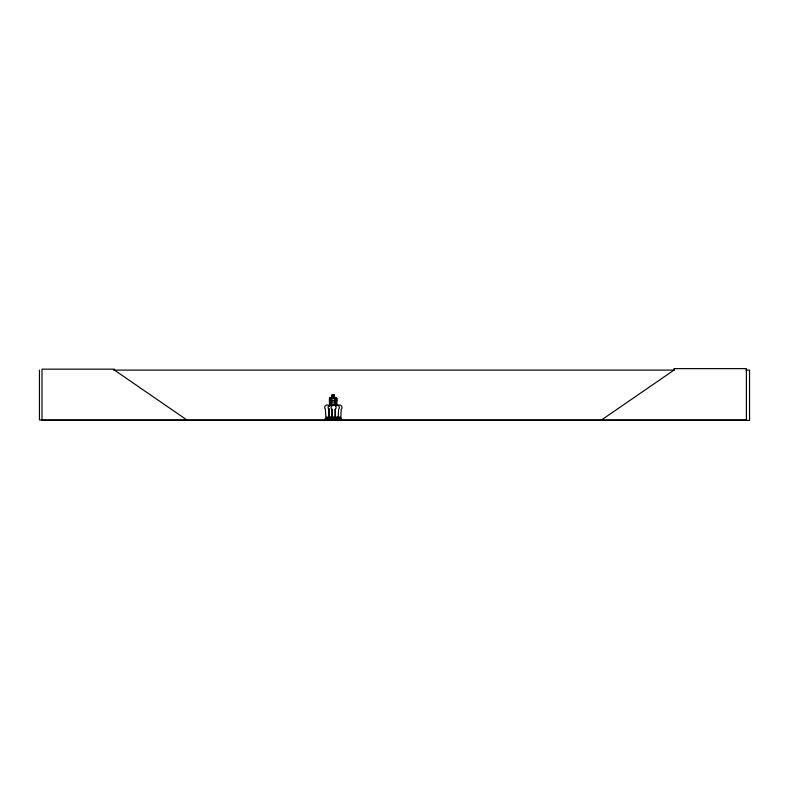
<?xml version="1.0" encoding="UTF-8"?>
<svg xmlns="http://www.w3.org/2000/svg" width="789" height="789" viewBox="0 0 789 789"><rect width="100%" height="100%" fill="white"/><g stroke="black" fill="none" stroke-linecap="round" stroke-linejoin="round"><path stroke-width="1.18" d="M331.903 418.979L332.425 409.294M338.087 418.979L338.609 409.294A2.515 2.515 0 0 0 338.599 405.733A2.515 2.515 0 0 0 335.049 405.733M327.425 417.746L326.981 417.371L327.494 417.667M333.757 417.322L333.402 417.736M336.607 417.746L336.992 417.322M339.645 417.45L339.388 417.815M330.571 417.815L330.581 417.361M339.152 417.588L339.526 417.815M337.021 417.726L336.765 417.815M328.914 419.768L329.368 419.531M329.516 419.215L329.575 419.926L328.185 419.768M325.058 419.935L326.37 419.906L325.176 419.353M328.165 419.935L329.753 419.945M328.964 419.353L328.362 419.935L329.102 419.62M328.5 419.935L329.309 419.926M331.587 419.62L332.347 419.353M331.39 419.935L331.705 418.308L331.991 419.353M332.228 419.353L332.544 418.308L332.84 419.906L331.538 419.935M332.544 419.62L331.597 419.353M332.504 419.768L331.725 419.748M332.84 419.906L332.238 419.748M334.763 419.353L334.556 419.935M334.812 419.926L335.345 419.353M334.773 419.62L335.493 418.308L334.96 419.748M335.493 419.935L334.753 419.62M335.266 419.62L335.789 419.906L335.167 419.926M336.814 419.215L336.873 419.945L337.416 417.154L336.262 417.154L336.262 419.353M337.584 418.308L337.09 419.935M337.574 419.935L338.728 419.62L338.728 418.308L338.54 419.62C335.315 420.241 340.177 419.64 337.958 419.768M337.367 419.353L338.797 419.906L338.323 419.62M341.154 419.935L341.361 418.308L341.173 419.62L340.197 419.935M601.553 419.945L673.984 370.1L673.984 368.631L746.404 368.631L746.404 419.945L39.45 419.945L39.45 370.1M332.514 419.926L331.725 419.62M335.493 419.748L335.729 419.768M338.284 419.768L337.584 419.62M113.498 370.1L674.358 370.1M745.852 370.1L749.55 370.1L749.55 420.369L41.995 420.369L41.995 369.153L114.425 369.153L114.425 370.1L186.845 419.945M334.349 395.062L332.041 395.062L332.041 397.538L330.798 398.366L330.798 402.982L332.041 404.964L334.349 404.964L335.581 402.982L335.581 398.366L334.349 397.538L334.428 394.983L331.952 394.983L331.952 397.459L330.266 397.459L329.477 398.337L329.437 405.753M334.428 397.459L336.025 397.459L336.903 398.327L336.903 404.974M329.437 399.845L330.118 399.845L330.118 405.753M336.824 399.845L336.134 399.845L336.134 405.753M329.477 400.674L336.903 400.674M330.088 417.154L331.242 417.154L331.242 419.353M326.252 419.146L327.918 419.146M329.694 419.146L330.197 419.945M332.633 419.146L333.264 419.146M335.867 419.146L336.499 419.146M338.501 419.146L340.177 419.146M325.117 419.353L341.233 419.353M335.68 419.926L335.473 419.62M334.477 419.935L335.039 419.906L334.96 418.308M328.096 419.935L328.668 419.906M341.134 419.62L341.657 419.906L324.881 419.945L325.315 418.308L325.63 419.353M328.875 419.62L329.398 419.906L329.358 419.215M329.082 419.926L328.776 418.308L329.082 419.62M336.824 398.366L335.996 397.538L330.305 397.538L329.565 398.376L329.565 404.964M338.067 416.562L338.205 418.979M335.049 409.294L335.572 418.979L340.72 418.979L341.233 409.294A2.515 2.515 0 0 0 341.233 405.733A2.515 2.515 0 0 0 337.682 405.733M329.388 418.979L328.875 409.294A2.515 2.515 0 0 1 328.865 405.733A2.515 2.515 0 0 1 332.425 405.733M341.953 419.945L326.873 419.945M341.331 418.308L341.193 419.62M340.049 419.353L340.049 417.154L338.895 417.154L338.895 419.353M338.708 418.308L338.599 419.62M337.86 418.308L337.879 419.353M336.745 419.215L336.745 419.945M336.213 419.215L336.213 419.945M336.055 419.215L336.065 419.945M335.246 418.308L335.197 419.353M334.181 419.353L334.181 417.154L333.027 417.154L333.037 419.353M330.088 417.154L330.039 419.945M327.8 419.353L327.79 417.154L326.646 417.154L326.646 419.353M329.378 408.771A2.515 2.515 0 0 1 328.983 409.294L328.461 418.979L325.946 418.979L325.423 409.294A2.515 2.515 0 0 1 325.679 405.516A2.515 2.515 0 0 1 329.378 406.256M335.374 409.294L334.852 418.979L332.337 418.979L331.814 409.294A2.515 2.515 0 0 1 331.814 405.733A2.515 2.515 0 0 1 335.374 405.733A2.515 2.515 0 0 1 335.374 409.294M333.934 395.476L332.445 395.476L332.445 396.305L333.934 396.305L333.934 395.476M334.349 398.366L332.041 398.366L332.041 402.982L334.349 402.982L334.349 398.366"/></g></svg>
